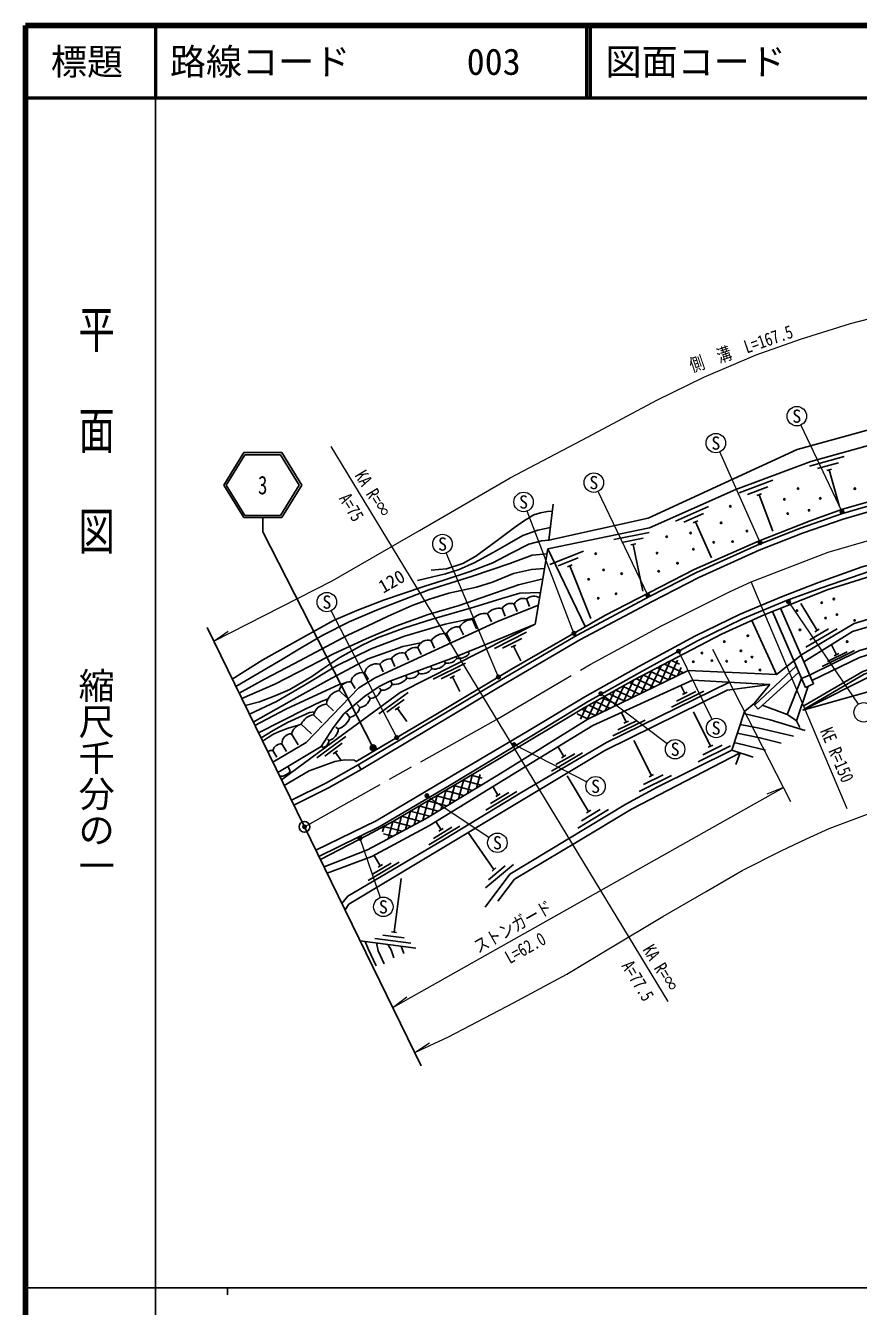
# Model space of a CAD drawing. Units: millimetres at full size, sheet at 1:1000; details may follow other scales. Extents: x 40000 to 680000, y 20000 to 380000.
# Drawn here: x 40000 to 155427, y 202409 to 380000 of the extents above; entities that cross this region are included whole.
import ezdxf
from ezdxf.enums import TextEntityAlignment as Align

# ---------------------------------------------------------------- set-up
doc = ezdxf.new("R2010")
doc.units = ezdxf.units.MM
doc.header["$LTSCALE"] = 1000
doc.header["$PDMODE"] = 32
doc.header["$PDSIZE"] = 500
doc.linetypes.add('CHAIN', pattern=[18.5, 12, -1.5, 3.5, -1.5])
for name, color, linetype, lineweight in [('M-BGD', 7, 'Continuous', 25), ('M-BMK', 2, 'CHAIN', 13), ('M-BMK-OTRS', 5, 'Continuous', 25), ('M-BMK-SRVR', 3, 'Continuous', 25), ('M-STR-HTXT', 7, 'Continuous', 13), ('M-STR-STRC', 7, 'Continuous', 25), ('M-TTL', 2, 'Continuous', 140), ('M-TTL-BAND', 7, 'Continuous', 25), ('M-TTL-LINE', 7, 'Continuous', 50)]:
    doc.layers.add(name, color=color, linetype=linetype, lineweight=lineweight)
doc.layers.add('M-OTRS', color=6, linetype='Continuous')
doc.layers.add('M-TTL-TXT', color=7, linetype='Continuous')
doc.styles.add('@ＭＳ ゴシック', font='')
doc.styles.add('ＭＳ ゴシック', font='')
doc.styles.get('@ＭＳ ゴシック').set_extended_font_data('@MS Gothic')
doc.styles.get('ＭＳ ゴシック').set_extended_font_data('MS Gothic')

msp = doc.modelspace()

# ---------------------------------------------------------------- hatches: boundary and pattern name
at = {"layer": 'M-STR-STRC'}
for points in [[(153390, 312713, -1), (152951, 312474, -0.41421), (153051, 312813, -0.41421)], [(142021, 308428, -1), (141582, 308189, -0.41421), (141682, 308528, -0.41421)], [(126456, 301135, -1), (126017, 300896, -0.41421), (126117, 301235, -0.41421)], [(145967, 300239, -1), (145528, 300000, -0.41421), (145628, 300339, -0.41421)], [(116212, 295870, -1), (115773, 295631, -0.41421), (115873, 295970, -0.41421)], [(130721, 293379, -1), (130282, 293140, -0.41421), (130382, 293479, -0.41421)], [(105757, 289793, -1), (105318, 289554, -0.41421), (105418, 289893, -0.41421)], [(119952, 287498, -1), (119513, 287259, -0.41421), (119613, 287598, -0.41421)], [(91667, 281391, -1), (91228, 281152, -0.41421), (91328, 281491, -0.41421)], [(87832, 279642, -0.41421), (87955, 280195, -0.41421), (88507, 280072, -1)], [(107918, 280419, -1), (107479, 280180, -0.41421), (107579, 280519, -0.41421)], [(95840, 273329, -1), (95401, 273090, -0.41421), (95501, 273429, -0.41421)], [(86561, 267447, -1), (86122, 267208, -0.41421), (86222, 267547, -0.41421)]]:
    msp.add_hatch(color=256, dxfattribs=at).paths.add_polyline_path(points)

# ---------------------------------------------------------------- linework, layer by layer
at = {"layer": 'M-BGD'}
for p, q in [((153463, 320238), (148644, 318903)), ((152659, 319393), (149768, 318592)), ((151711, 318508), (151036, 318321)), ((151374, 318414), (152752, 313441)), ((143589, 316961), (138910, 315198)), ((142865, 316047), (140058, 314989)), ((142000, 315080), (141345, 314833)), ((141673, 314956), (143585, 309881)), ((134638, 313321), (130067, 311295)), ((133967, 312367), (131224, 311152)), ((133158, 311353), (132518, 311069)), ((132838, 311211), (135064, 306189)), ((126436, 309734), (121539, 308723)), ((112390, 307446), (117572, 296662)), ((125578, 308945), (122640, 308338)), ((124573, 308124), (123887, 307983)), ((124230, 308054), (125563, 301600)), ((117313, 307129), (112666, 305283)), ((116605, 306202), (113817, 305094)), ((115758, 305220), (115107, 304961)), ((115433, 305091), (118326, 297804)), ((109433, 300521), (109852, 299465)), ((104023, 298466), (104556, 297310)), ((106044, 299188), (106467, 298122)), ((107711, 299797), (108116, 298776)), ((143534, 298778), (148084, 288242)), ((144653, 299214), (149185, 288718)), ((149702, 296124), (147471, 299877)), ((100153, 296650), (100675, 295519)), ((101926, 297643), (102515, 296368)), ((144087, 290003), (140645, 297527)), ((98352, 295715), (98834, 294669)), ((109448, 295882), (104983, 293630)), ((108757, 295029), (106079, 293679)), ((148167, 293815), (152465, 296370)), ((148720, 294842), (151298, 296375)), ((149402, 295945), (150003, 296303)), ((94373, 293779), (94818, 292815)), ((96208, 294714), (96686, 293678)), ((101489, 292889), (101360, 293205)), ((107933, 294110), (107308, 293795)), ((107620, 293952), (108633, 291943)), ((150405, 291124), (154890, 293333)), ((151169, 291835), (153861, 293160)), ((152382, 292767), (151703, 294146)), ((89078, 291441), (89563, 290390)), ((90702, 292190), (91186, 291139)), ((92603, 292970), (93051, 292000)), ((100977, 291610), (96512, 289359)), ((98179, 291600), (98068, 291900)), ((99776, 292263), (99672, 292520)), ((127838, 288643), (129356, 291899)), ((131166, 290262), (128555, 291480)), ((129087, 289250), (130371, 292005)), ((130627, 291479), (129531, 291990)), ((152068, 292612), (152696, 292921)), ((86972, 290244), (87517, 289335)), ((92862, 289504), (92707, 289923)), ((94490, 290156), (94352, 290529)), ((96310, 290793), (96161, 291197)), ((100287, 290758), (97608, 289408)), ((99462, 289839), (98837, 289524)), ((99150, 289681), (100163, 287672)), ((124092, 286820), (125526, 289896)), ((125340, 287427), (126803, 290563)), ((128127, 288783), (125627, 289949)), ((126589, 288035), (128080, 291231)), ((129140, 289276), (126603, 290459)), ((130153, 289769), (127579, 290969)), ((130336, 289858), (130864, 290992)), ((146816, 291179), (141043, 285771)), ((147165, 290369), (141527, 285239)), ((147560, 289455), (148662, 289931)), ((83472, 287796), (84466, 286838)), ((85103, 289003), (85687, 288105)), ((89274, 287833), (89054, 288152)), ((90815, 288648), (90627, 289156)), ((121010, 286421), (121637, 287767)), ((121725, 285885), (122943, 288497)), ((124074, 286811), (121813, 287865)), ((125087, 287304), (122754, 288392)), ((122843, 286212), (124249, 289227)), ((126100, 287797), (123696, 288918)), ((127113, 288290), (124651, 289438)), ((129524, 285495), (134013, 287698)), ((131372, 287404), (130834, 288501)), ((147560, 289455), (145571, 284467)), ((148465, 288407), (146848, 283600)), ((148084, 288242), (149185, 288718)), ((87739, 286679), (87473, 287066)), ((93020, 287522), (88972, 284587)), ((92475, 286571), (90046, 284810)), ((117840, 283765), (119025, 286307)), ((121035, 285332), (118988, 286286)), ((119096, 284389), (120294, 286957)), ((121406, 286124), (119930, 286813)), ((120294, 286957), (120331, 287037)), ((120345, 284997), (121010, 286421)), ((123061, 286318), (120871, 287339)), ((122048, 285825), (121406, 286124)), ((130224, 286339), (132917, 287661)), ((131058, 287250), (131686, 287558)), ((79921, 284433), (81077, 283320)), ((81705, 285920), (82678, 284982)), ((84946, 284081), (84469, 284649)), ((86311, 285430), (85936, 285877)), ((91808, 285531), (91241, 285120)), ((91525, 285326), (92845, 283504)), ((116351, 284713), (116391, 284798)), ((117995, 283853), (116433, 284582)), ((116902, 283825), (117720, 285577)), ((119008, 284346), (117113, 285230)), ((120021, 284839), (118046, 285760)), ((121594, 285604), (121725, 285885)), ((123238, 283413), (122576, 284761)), ((134934, 280087), (132558, 284854)), ((141527, 285239), (141043, 285771)), ((78206, 283142), (79606, 281793)), ((83343, 282488), (83002, 282746)), ((121390, 281503), (125879, 283706)), ((122090, 282348), (124783, 283669)), ((122924, 283258), (123552, 283567)), ((76863, 281807), (77760, 280288)), ((84404, 281445), (80380, 278477)), ((82068, 280875), (81825, 281079)), ((126737, 276002), (124313, 280867)), ((74275, 279508), (74834, 278561)), ((75522, 280423), (76159, 279343)), ((81238, 279903), (80995, 280058)), ((83866, 280489), (81452, 278708)), ((83208, 279444), (82645, 279029)), ((82926, 279237), (83755, 278113)), ((112877, 276632), (117194, 279153)), ((113513, 277525), (116104, 279038)), ((114582, 278670), (113789, 280028)), ((114280, 278493), (114884, 278846)), ((133231, 277898), (137706, 280128)), ((133859, 278881), (136544, 280219)), ((134620, 279931), (135247, 280243)), ((139039, 279161), (138429, 277548)), ((76688, 276686), (76351, 277247)), ((86490, 276850), (86105, 277494)), ((100008, 272780), (100729, 275470)), ((103126, 274668), (100543, 275360)), ((101244, 273529), (101960, 276199)), ((103284, 275661), (101747, 276073)), ((102480, 274277), (102984, 276156)), ((118040, 271038), (115052, 275978)), ((125034, 273813), (129509, 276043)), ((125662, 274796), (128347, 276134)), ((126423, 275846), (127050, 276158)), ((97684, 271833), (98268, 274013)), ((100756, 273233), (98135, 273935)), ((98773, 272032), (99499, 274742)), ((101941, 273950), (99339, 274647)), ((103802, 271212), (108072, 273814)), ((104422, 272116), (106984, 273678)), ((105469, 273281), (104738, 274480)), ((93865, 269171), (94577, 271828)), ((97200, 271080), (94524, 271797)), ((95073, 269817), (95807, 272556)), ((97303, 272087), (95728, 272509)), ((96301, 270535), (96806, 272419)), ((96806, 272419), (97038, 273285)), ((99570, 272515), (96932, 273222)), ((98385, 271797), (97303, 272087)), ((97537, 271283), (97684, 271833)), ((105170, 273099), (105767, 273463)), ((91449, 267881), (92116, 270371)), ((94777, 269658), (92116, 270371)), ((92657, 268526), (93346, 271100)), ((96015, 270362), (93320, 271084)), ((116521, 268717), (120800, 271304)), ((117067, 269748), (119634, 271300)), ((117740, 270856), (118339, 271219)), ((89469, 268219), (89677, 268996)), ((92195, 268280), (89625, 268968)), ((90241, 267236), (90887, 269649)), ((93486, 268969), (90907, 269660)), ((95909, 266401), (100179, 269003)), ((96529, 267306), (99091, 268867)), ((97575, 268471), (96867, 269633)), ((97277, 268289), (97874, 268653)), ((90904, 267590), (89621, 267934)), ((104920, 262984), (101331, 268116)), ((89152, 263492), (88291, 264950)), ((87457, 261445), (91762, 263988)), ((88089, 262341), (90673, 263867)), ((88851, 263314), (89454, 263670)), ((103766, 260462), (107609, 263661)), ((104151, 261563), (106456, 263483)), ((104651, 262760), (105188, 263208)), ((91062, 254289), (92061, 261719)), ((90715, 254336), (91409, 254243)), ((86367, 253104), (94070, 252069)), ((88424, 253433), (93380, 252767)), ((89495, 253895), (92468, 253495)), ((92440, 251321), (92050, 252340))]:
    msp.add_line(p, q, dxfattribs=at)
for points in [[(110641, 296987), (112390, 307446), (126457, 310352), (138433, 315659), (148842, 319581), (167462, 324739), (189047, 326976), (196246, 329712), (196610, 330654), (196300, 331423), (187814, 332530), (174827, 336499)], [(113123, 313648), (112526, 308637), (126286, 311711), (146944, 321245), (167418, 326870), (188500, 328083), (192937, 330161), (186253, 331278), (170353, 335756)], [(75859, 274624), (79320, 276675), (82872, 277976), (84262, 278193), (85525, 278127), (85815, 277948), (96625, 284327), (107345, 290758), (120282, 298227), (132653, 304607), (141565, 308506), (148737, 311354), (153224, 312939), (159099, 314594), (165298, 316177), (171843, 317499), (177820, 318456), (184050, 319257), (186919, 319457)], [(76851, 272593), (81710, 275012), (86113, 277498), (105182, 288882), (116433, 295498), (126484, 300820), (132967, 304155), (141397, 307977), (147425, 310313), (153110, 312298), (160087, 314331), (164813, 315514), (169552, 316492), (178524, 318034), (185188, 318877)], [(86489, 276850), (86490, 276850), (105564, 288237), (116799, 294843), (126831, 300155), (133294, 303479), (141688, 307285), (147684, 309609), (153339, 311583), (160283, 313607), (164980, 314782), (169691, 315755), (178634, 317292), (185230, 318127)], [(96235, 304492), (98352, 304684), (100585, 305399), (102418, 306435), (105154, 308464), (107743, 310405), (109149, 311380), (110464, 312147), (111357, 312456), (112314, 312618), (113006, 312664)], [(80235, 265662), (88567, 269754), (98022, 275307), (109730, 282260), (117530, 286911), (125014, 291129), (132760, 295346), (139047, 298394), (144756, 300773), (149886, 302766), (155957, 304939), (161930, 306529), (170697, 308567), (179160, 310019), (187969, 311185), (202111, 311486), (211825, 311086), (221941, 309918), (231782, 308118), (238919, 306214)], [(80652, 264808), (89018, 268917), (98505, 274489), (110160, 281537), (117887, 286223), (125139, 290293), (133117, 294705), (139367, 297742), (145477, 300307), (150301, 302061), (157152, 304393), (162608, 305911), (173211, 308206), (180532, 309391), (188041, 310236), (202036, 310656), (211751, 310138), (221801, 308978), (231574, 307191), (238687, 305411)], [(244799, 302884), (236486, 305304), (233451, 306070), (230181, 306867), (221219, 308367), (213692, 309213), (205690, 309733), (197930, 309867), (188511, 309546), (182106, 308829), (169860, 306991), (160242, 304639), (151256, 301789), (142484, 298368), (136454, 295610), (124268, 289238), (117343, 285367), (105442, 278260), (90995, 269707), (87391, 267762), (80868, 264366)], [(94305, 303082), (98216, 304003), (100076, 304592), (102179, 305490), (104822, 306953), (107064, 308241), (108932, 309301), (111001, 310040), (112736, 310400)], [(68651, 289387), (72896, 292079), (78496, 295209), (82695, 297535), (85930, 298879), (89592, 300349), (95205, 302217), (97946, 303127), (101603, 304298), (104773, 305512), (107296, 306833), (109750, 308100), (111498, 308564), (112526, 308637)], [(69155, 288353), (75062, 291843), (78435, 293881), (81202, 295473), (84829, 297340), (88622, 298953), (95875, 301751), (101920, 303648), (107123, 305438), (110231, 306588), (112274, 306754)], [(111937, 304738), (110123, 304608), (107645, 304008), (104730, 302840), (102513, 302141), (98673, 301313), (95963, 300465), (93592, 299578), (90263, 298096), (87417, 296757), (84679, 295471), (81025, 293543), (77186, 291519), (73124, 289363), (69608, 287425)], [(81365, 263349), (87389, 265713), (95429, 270007), (105435, 276067), (117932, 283822), (131854, 290597), (144087, 290003), (147694, 292836), (154865, 297099), (172295, 302372), (182960, 303958), (193174, 304743), (210289, 303686), (229759, 297919), (237676, 295223), (245659, 292169), (259325, 288852), (266184, 292045), (277942, 278654), (283035, 279212), (303322, 273983), (322652, 265669), (332533, 263389)], [(69957, 286712), (74527, 288673), (79391, 291162), (82671, 292874), (87188, 294984), (91311, 296706), (95787, 298354), (100077, 299597), (104072, 300965), (108297, 302440), (111334, 303183), (111688, 303248)], [(147872, 291761), (154631, 295970), (172715, 301369), (183051, 302994), (193803, 303634), (209727, 302617), (230996, 296468), (245543, 291070), (258151, 287896)], [(111378, 301397), (108518, 301295), (105990, 300543), (102129, 299366), (96362, 297715), (92439, 296455), (88763, 295091), (86565, 294041), (83546, 292361), (81174, 290803), (79670, 289748), (76627, 287928), (74702, 287122), (72436, 286258), (70446, 285710)], [(74270, 277879), (78865, 280591), (86175, 288179), (88456, 289549), (105490, 297411), (111083, 299631)], [(71035, 284504), (74774, 286291), (78562, 288519), (83100, 291250), (87901, 293607), (92511, 295340), (98164, 296995), (102085, 297820)], [(74980, 276424), (80972, 280023), (82648, 282632), (84119, 284575), (86968, 286964), (88989, 288354), (90461, 289094), (98905, 292209), (103000, 293871), (110641, 296987)], [(75462, 275437), (81669, 279986), (91909, 287542), (110641, 296987)], [(71559, 283430), (77580, 286823), (81745, 289149), (85208, 290976), (87493, 292178), (92302, 293918), (94777, 294406)], [(148662, 289931), (155568, 293333), (160344, 294676), (168094, 293247), (174446, 289518)], [(172612, 289387), (167117, 292513), (160301, 293844), (155570, 292376), (148979, 289197)], [(166160, 292700), (157856, 290144), (147749, 285102), (166617, 290418), (170116, 290474), (172041, 289117)], [(147855, 285666), (156033, 290451), (162465, 292718)], [(148020, 285276), (156210, 290068), (162604, 292322)], [(71786, 282965), (76083, 285220), (79845, 286992), (83368, 288570), (84483, 288936)], [(81796, 262466), (87976, 264781), (95998, 269098), (110200, 277843), (118615, 282967), (132432, 289225), (143163, 288635)], [(83833, 258293), (84683, 259284), (98043, 267175), (108774, 273715), (120527, 280578), (137571, 288942)], [(143163, 288635), (137245, 287874), (120301, 279506), (84819, 258201), (84272, 257395)], [(137864, 279536), (139642, 284895), (140974, 285983), (143163, 288635)], [(72285, 281944), (78735, 285231), (80948, 286269), (81915, 286634)], [(72632, 281234), (74320, 282256), (76304, 283374), (79345, 284754), (80066, 284839)], [(148065, 282275), (143217, 283751), (139549, 284614)], [(142090, 285751), (145571, 284467), (146198, 284078), (146848, 283600), (147296, 282664)], [(77806, 282984), (76408, 282604), (75066, 282090), (74245, 281684), (72845, 280797)], [(146426, 281471), (141654, 282597), (139045, 283094)], [(142570, 279549), (139559, 280289), (138182, 280607)], [(144703, 280523), (141774, 281258), (138648, 281898)], [(103718, 257746), (107108, 262323), (123212, 272062), (127539, 274391), (137864, 279536), (140843, 278584)], [(105443, 258610), (107779, 261630), (116435, 266818), (123969, 271362), (139039, 279161)], [(77185, 271921), (82062, 274349), (86489, 276850)], [(88597, 249628), (87502, 251992), (87079, 253009)], [(89714, 249903), (88879, 251692), (88645, 252798)], [(91058, 250758), (90662, 251863), (90219, 252586)]]:
    msp.add_lwpolyline(points, dxfattribs=at)
for centre in [(145169, 314317), (147073, 315809), (150133, 314448), (154936, 315788), (137678, 313351), (148596, 312796), (136400, 311055), (145642, 312335), (128857, 309118), (132169, 309653), (139969, 309910), (132559, 307402), (135384, 308359), (137982, 308461), (119021, 306779), (127530, 306853), (130357, 305455), (120104, 304526), (122612, 304010), (127747, 304346), (118039, 303237), (119371, 300602), (121846, 301223), (152025, 300488), (146934, 298887), (150356, 299980), (152453, 298333), (150885, 297844), (154896, 297519), (140104, 295402), (147331, 296218), (133740, 293002), (136840, 294596), (139143, 293308), (153873, 294579), (132551, 291797), (135127, 291960), (137183, 291873), (139814, 291817), (140677, 292432), (141786, 290654)]:
    msp.add_circle(centre, 100, dxfattribs=at)
for centre, radius, start, end in [((109015, 299105), 1476, 73.5458, 152.02589), ((110444, 299269), 1609, 59.73278, 128.93145), ((103701, 296203), 2286, 81.91168, 140.93811), ((105688, 296995), 2222, 80.78077, 138.53416), ((107244, 298489), 1389, 70.35893, 149.80458), ((99972, 294798), 1861, 84.40894, 150.4962), ((101926, 295563), 2080, 90, 148.49344), ((98147, 293356), 2368, 85.0424, 144.99743), ((94163, 291898), 1893, 83.63941, 145.50412), ((95758, 293329), 1456, 71.9933, 162.0165), ((88608, 289817), 1691, 73.85171, 165.3804), ((90590, 290297), 1896, 86.61501, 142.89094), ((92183, 291286), 1736, 75.99454, 148.61958), ((96607, 292672), 1903, 261.03901, 325.71032), ((98456, 293187), 1611, 260.08739, 325.0217), ((99979, 294366), 2113, 264.48205, 315.61535), ((86599, 288777), 1514, 75.76002, 171.37864), ((91039, 290986), 2349, 264.50387, 320.87067), ((93221, 290965), 1505, 256.1712, 327.45344), ((94864, 292005), 1887, 258.55173, 320.01785), ((83839, 285681), 2147, 99.84227, 173.60277), ((84954, 287499), 1512, 84.34101, 168.66275), ((87551, 288527), 1857, 275.81619, 338.04795), ((89394, 289468), 1640, 265.78538, 329.99014), ((86093, 287121), 1705, 277.34511, 344.99979), ((80230, 282238), 2217, 98.00439, 155.91526), ((81802, 283990), 1933, 92.88694, 166.72995), ((84512, 285885), 1856, 283.52803, 345.8082), ((78710, 281293), 1917, 105.25447, 164.44838), ((81529, 282610), 1817, 287.22531, 356.14137), ((82539, 284900), 2543, 288.42797, 341.19502), ((76881, 280448), 1360, 90.74026, 181.03693), ((80996, 280950), 1074, 282.99681, 355.99711), ((74178, 278501), 1012, 84.46656, 126.85011), ((75471, 279186), 1238, 87.6426, 164.94111), ((75344, 277476), 1558, 265.62767, 329.55679)]:
    msp.add_arc(centre, radius, start, end, dxfattribs=at)
at = {"layer": 'M-BMK'}
msp.add_lwpolyline([(78653, 268903), (105275, 283790), (118255, 291425), (128148, 296772), (137643, 301543), (140581, 302870), (151252, 306995), (159823, 309485), (168620, 311779), (180852, 313800), (194121, 314838), (205023, 314898), (214766, 314089), (226965, 312369), (233253, 311096), (243975, 308252)], dxfattribs=at)
at = {"layer": 'M-BMK-OTRS'}
msp.add_line((94840, 235751), (65149, 296557), dxfattribs=at)
at = {"layer": 'M-BMK-SRVR'}
msp.add_circle((78653, 268903), 750, dxfattribs=at)
at = {"layer": 'M-OTRS'}
msp.add_point((78653, 268903), dxfattribs=at)
at = {"layer": 'M-STR-HTXT'}
for p, q in [((153170, 312593), (147469, 324629)), ((82303, 321649), (129011, 244670)), ((141801, 308309), (136222, 320880)), ((126236, 301015), (119342, 315418)), ((115993, 295751), (109502, 312691)), ((105538, 289674), (98309, 306874)), ((153883, 271412), (140581, 302870)), ((91448, 281272), (82373, 298868)), ((145748, 300120), (155399, 285897)), ((66086, 294640), (68095, 296050)), ((130502, 293259), (135117, 283822)), ((135214, 293546), (146031, 272414)), ((119732, 287378), (128946, 280475)), ((107698, 280299), (117799, 275138)), ((90888, 243845), (145039, 274352)), ((145039, 274352), (142753, 273456)), ((95621, 273209), (104266, 267444)), ((86342, 267327), (89146, 259084)), ((90888, 243845), (92839, 245336)), ((93927, 237622), (95994, 238946))]:
    msp.add_line(p, q, dxfattribs=at)
for points in [[(66086, 294640), (82506, 303025), (94584, 309986), (107177, 317317), (117978, 322983), (127491, 328043), (134023, 331267), (141277, 334369), (147426, 336540), (154348, 338687), (160934, 340400), (168367, 341965), (176465, 343211), (184379, 344067), (191393, 344405), (196987, 344464), (205487, 344120), (216595, 343134), (237075, 340387)], [(93927, 237622), (98609, 239768), (107615, 244502), (115011, 248489), (120822, 251972), (128335, 256461), (134317, 259958), (139307, 262855), (144732, 265585), (148255, 267222), (151392, 268654), (155059, 270061), (158533, 271353)]]:
    msp.add_lwpolyline(points, dxfattribs=at)
for centre in [(146891, 325849), (135674, 322114), (118760, 316635), (109019, 313951), (97786, 308118), (81754, 300068), (156157, 284780), (135710, 282609), (130026, 279665), (119001, 274524), (105389, 266695), (89581, 257806)]:
    msp.add_circle(centre, 1350, dxfattribs=at)
at = {"layer": 'M-STR-STRC'}
for p, q in [((70227, 320791), (67463, 316291)), ((70395, 320491), (67815, 316291)), ((70227, 320791), (75499, 320791)), ((70395, 320491), (75332, 320491)), ((77911, 316291), (75332, 320491)), ((78263, 316291), (75499, 320791)), ((67463, 316291), (70227, 311791)), ((67815, 316291), (70395, 312091)), ((75332, 312091), (77911, 316291)), ((75499, 311791), (78263, 316291)), ((70227, 311791), (75499, 311791)), ((70395, 312091), (75332, 312091)), ((72863, 311791), (72863, 309791)), ((88169, 279857), (72863, 309791))]:
    msp.add_line(p, q, dxfattribs=at)
for centre, radius in [((153170, 312593), 250), ((141801, 308309), 250), ((126236, 301015), 250), ((145748, 300120), 250), ((115993, 295751), 250), ((130502, 293259), 250), ((105538, 289674), 250), ((119732, 287378), 250), ((91448, 281272), 250), ((88169, 279857), 400), ((107698, 280299), 250), ((95621, 273209), 250), ((86342, 267327), 250)]:
    msp.add_circle(centre, radius, dxfattribs=at)
at = {"layer": 'M-TTL'}
for p, q in [((40000, 380000), (40000, 20000)), ((680000, 380000), (40000, 380000))]:
    msp.add_line(p, q, dxfattribs=at)
at = {"layer": 'M-TTL-BAND'}
for p, q in [((58000, 370000), (58000, 20000)), ((40000, 205000), (579000, 205000)), ((68000, 205000), (68000, 204000))]:
    msp.add_line(p, q, dxfattribs=at)
at = {"layer": 'M-TTL-LINE'}
for p, q in [((58000, 380000), (58000, 370000)), ((117750, 380000), (117750, 370000)), ((118250, 380000), (118250, 370000)), ((40000, 370000), (680000, 370000))]:
    msp.add_line(p, q, dxfattribs=at)

# ---------------------------------------------------------------- texts
at = {"layer": 'M-BGD', "style": 'ＭＳ ゴシック'}
msp.add_text('120', height=1833, rotation=29.633, dxfattribs=at).set_placement((91449, 301663), align=Align.BOTTOM_CENTER)
at = {"layer": 'M-STR-HTXT', "style": 'ＭＳ ゴシック', "width": 0.8}
for s, rotation, p in [('側\u3000溝\u3000L=167.5', 19.046, (139649, 333834)), ('KA R=∞', 301.248, (86893, 314370)), ('A=75', 301.248, (83924, 312447)), ('KE R=150', 292.921, (151122, 278322)), ('ストンガード', 29.396, (108241, 253791)), ('L=62.0', 29.396, (109978, 250835)), ('KA R=∞', 301.248, (126796, 248607)), ('A=77.5', 301.248, (123623, 246796))]:
    msp.add_text(s, height=1833, rotation=rotation, dxfattribs=at).set_placement(p, align=Align.BOTTOM_CENTER)
at = {"layer": 'M-STR-HTXT', "style": 'ＭＳ ゴシック'}
for p in [(146891, 325849), (135674, 322114), (118760, 316635), (109019, 313951), (97786, 308118), (81754, 300068), (135710, 282609), (130026, 279665), (119001, 274524), (105389, 266695), (89581, 257806)]:
    msp.add_text('S', height=1833, dxfattribs=at).set_placement(p, align=Align.MIDDLE_CENTER)
at = {"layer": 'M-STR-STRC', "style": 'ＭＳ ゴシック', "width": 0.75}
msp.add_text('3', height=2566, dxfattribs=at).set_placement((72863, 316291), align=Align.MIDDLE_CENTER)
at = {"layer": 'M-TTL-BAND', "style": '@ＭＳ ゴシック', "width": 1.4}
msp.add_text('平  面  図', height=3666, rotation=270, dxfattribs=at).set_placement((49777, 306475), align=Align.MIDDLE_RIGHT)
at = {"layer": 'M-TTL-BAND', "style": '@ＭＳ ゴシック'}
msp.add_text('縮尺千分の一', height=3666, rotation=270, dxfattribs=at).set_placement((49777, 261030), align=Align.MIDDLE_RIGHT)
at = {"layer": 'M-TTL-TXT', "style": 'ＭＳ ゴシック'}
msp.add_text('標題', height=3666, dxfattribs=at).set_placement((48500, 375000), align=Align.MIDDLE_CENTER)
for s, p in [('路線コード', (60000, 375000)), ('003', (101142, 375000)), ('図面コード', (120380, 375000))]:
    msp.add_text(s, height=3666, dxfattribs=at).set_placement(p, align=Align.MIDDLE_LEFT)

doc.saveas('drawing.dxf')
